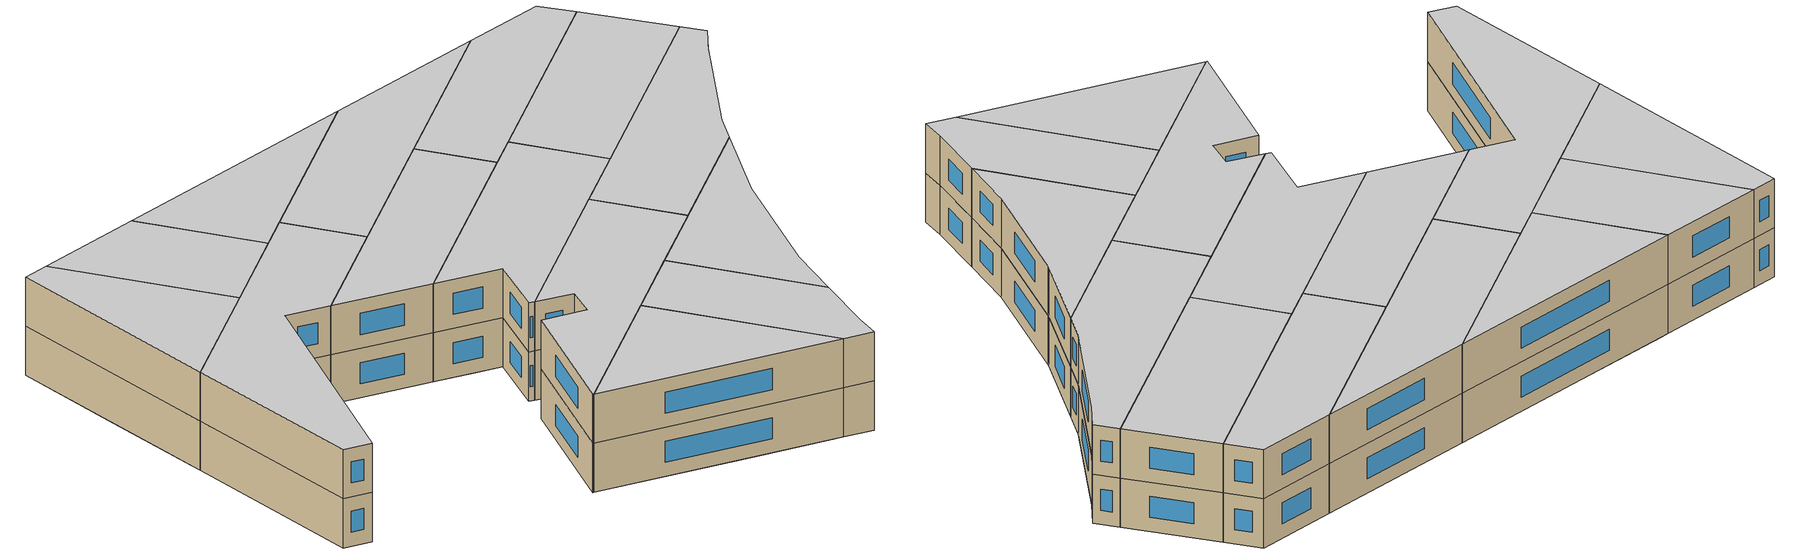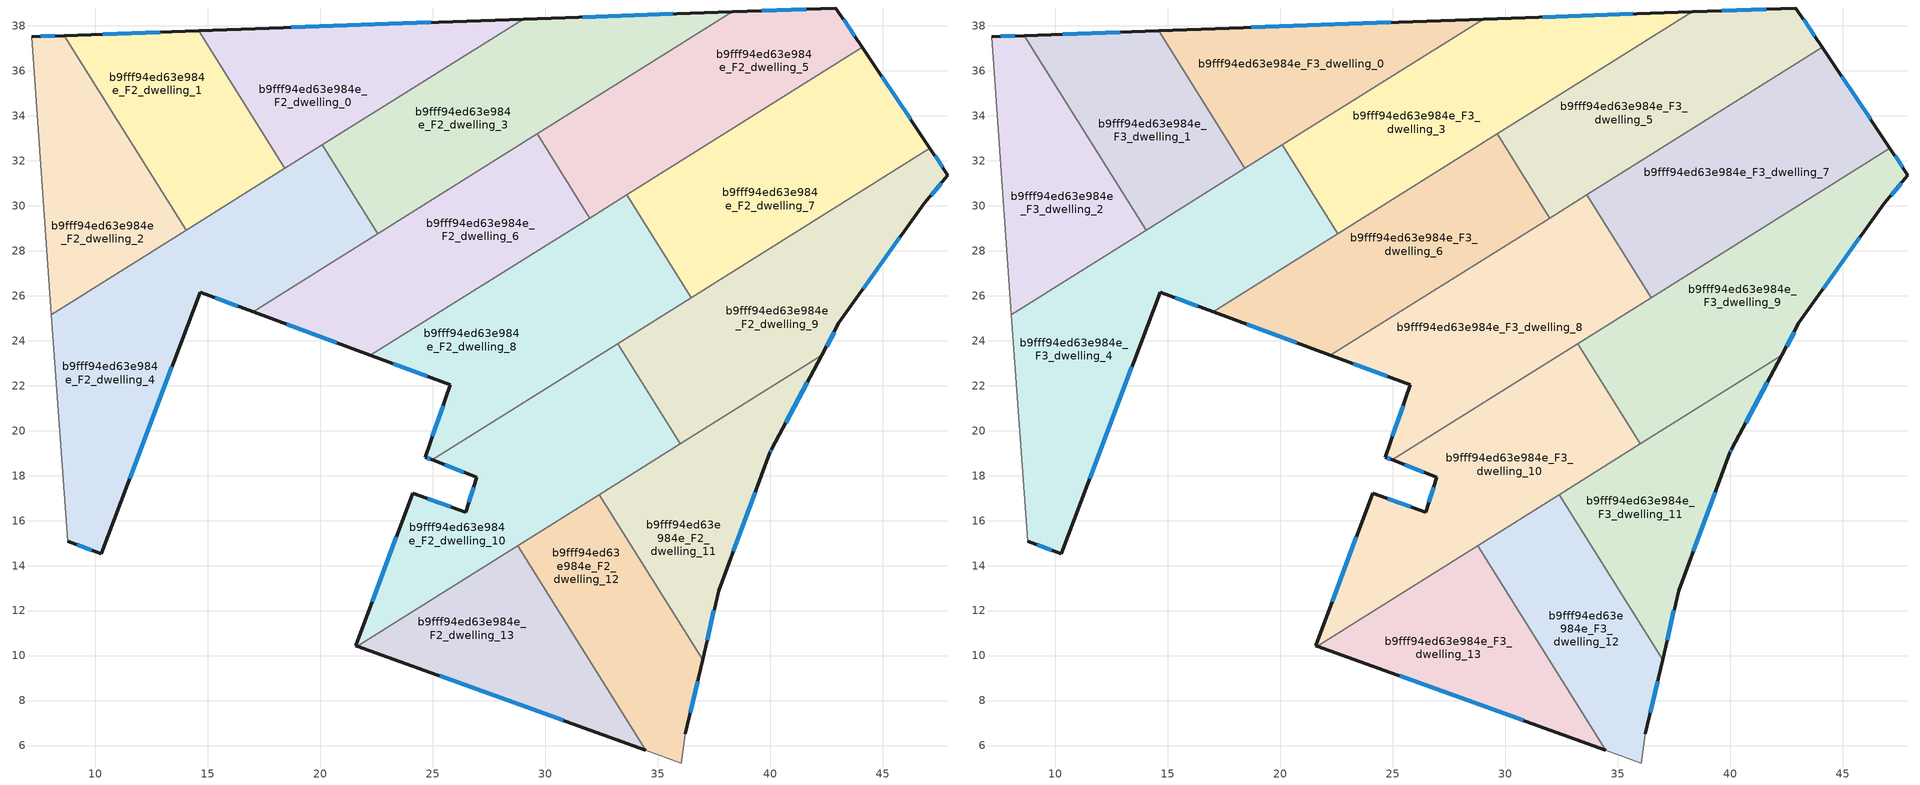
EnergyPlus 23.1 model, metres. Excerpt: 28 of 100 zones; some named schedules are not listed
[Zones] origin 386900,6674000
b9fff94ed63e984e_F2_dwelling_0
 floor to b9fff94ed63e984e_F1_dwelling_3 (EU_floor_Construction): 23.83,38.11 23.93,35.11 18.43,31.66 15.06,37.04 15.03,37.8 z6
 floor to b9fff94ed63e984e_F1_dwelling_0 (EU_floor_Construction): 15.03,37.8 15.06,37.04 14.6,37.78 z6
 floor to b9fff94ed63e984e_F1_dwelling_5 (EU_floor_Construction): 28.59,38.28 28.59,38.03 23.93,35.11 23.83,38.11 z6
 floor adiabatic (EU_floor_Construction): 29.03,38.3 28.59,38.03 28.59,38.28 z6
 wall outside (EU_wall_Construction): 29.03,38.3 14.6,37.78 z6:9
 wall to b9fff94ed63e984e_F2_dwelling_1 (EU_wall_Construction): 14.6,37.78 18.43,31.66 z6:9
 wall to b9fff94ed63e984e_F2_dwelling_3 (EU_wall_Construction): 20.1,32.7 29.03,38.3 z6:9
 wall to b9fff94ed63e984e_F2_dwelling_4 (EU_wall_Construction): 18.43,31.66 20.1,32.7 z6:9
 window (EU_Window_Construction): 24.9,38.15 18.72,37.93 z6.86:8.14
b9fff94ed63e984e_F2_dwelling_1
 floor to b9fff94ed63e984e_F1_dwelling_0 (EU_floor_Construction): 14.6,37.78 15.06,37.04 15.24,32 12.18,31.89 8.62,37.57 z6
 floor to b9fff94ed63e984e_F1_dwelling_1 (EU_floor_Construction): 15.24,32 15.32,29.72 14.04,28.91 12.18,31.89 z6
 floor to b9fff94ed63e984e_F1_dwelling_4 (EU_floor_Construction): 17.37,31 15.32,29.72 15.28,30.92 z6
 floor to b9fff94ed63e984e_F1_dwelling_3 (EU_floor_Construction): 15.06,37.04 18.43,31.66 17.37,31 15.28,30.92 z6
 wall outside (EU_wall_Construction): 14.6,37.78 8.62,37.57 z6:9
 wall to b9fff94ed63e984e_F2_dwelling_2 (EU_wall_Construction): 8.62,37.57 14.04,28.91 z6:9
 wall to b9fff94ed63e984e_F2_dwelling_4 (EU_wall_Construction): 14.04,28.91 18.43,31.66 z6:9
 window (EU_Window_Construction): 12.89,37.72 10.33,37.63 z6.86:8.14
b9fff94ed63e984e_F2_dwelling_10
 floor to b9fff94ed63e984e_F1_dwelling_7 (EU_floor_Construction): 29.28,18.72 29.41,15.28 21.65,10.42 21.58,10.45 24.11,17.23 26.47,16.38 27.18,18.65 z6
 floor to b9fff94ed63e984e_F1_dwelling_9 (EU_floor_Construction): 33.43,22.62 33.59,17.9 29.41,15.28 29.19,21.35 31.1,22.54 z6
 floor to b9fff94ed63e984e_F1_dwelling_6 (EU_floor_Construction): 29.19,21.35 29.28,18.72 27.18,18.65 26.95,17.92 24.97,18.71 z6
 floor to b9fff94ed63e984e_F1_dwelling_8 (EU_floor_Construction): 33.23,23.87 33.39,23.61 33.43,22.62 31.1,22.54 z6
 floor to b9fff94ed63e984e_F1_dwelling_11 (EU_floor_Construction): 33.63,23.23 36.02,19.42 33.59,17.9 33.4,23.23 z6
 floor to b9fff94ed63e984e_F1_dwelling_10 (EU_floor_Construction): 33.39,23.61 33.63,23.23 33.4,23.23 z6
 wall outside (EU_wall_Construction): 24.97,18.71 26.95,17.92 26.47,16.38 24.11,17.23 21.58,10.45 21.65,10.42 z6:9
 wall to b9fff94ed63e984e_F2_dwelling_9 (EU_wall_Construction): 36.02,19.42 33.23,23.87 z6:9
 wall to b9fff94ed63e984e_F2_dwelling_8 (EU_wall_Construction): 33.23,23.87 24.97,18.71 z6:9
 wall to b9fff94ed63e984e_F2_dwelling_13 (EU_wall_Construction): 21.65,10.42 28.78,14.89 z6:9
 wall to b9fff94ed63e984e_F2_dwelling_12 (EU_wall_Construction): 28.78,14.89 32.4,17.15 z6:9
 wall to b9fff94ed63e984e_F2_dwelling_11 (EU_wall_Construction): 32.4,17.15 36.02,19.42 z6:9
 window (EU_Window_Construction): 25.8,16.62 24.78,16.98 / 26.82,17.48 26.61,16.82 / 25.54,18.48 26.39,18.15 / 23.38,15.29 22.3,12.38 z6.86:8.14
b9fff94ed63e984e_F2_dwelling_11
 floor to b9fff94ed63e984e_F1_dwelling_11 (EU_floor_Construction): 37.95,20.63 38.18,14.16 37.71,12.89 37,9.81 33.69,15.08 33.59,17.9 z6
 floor to b9fff94ed63e984e_F1_dwelling_14 (EU_floor_Construction): 42.29,23.35 40.06,19.16 39.99,19.02 38.18,14.16 37.95,20.63 z6
 floor to b9fff94ed63e984e_F1_dwelling_9 (EU_floor_Construction): 33.59,17.9 33.69,15.08 32.4,17.15 z6
 wall outside (EU_wall_Construction): 37,9.81 37.71,12.89 39.99,19.02 40.06,19.16 42.29,23.35 z6:9
 wall to b9fff94ed63e984e_F2_dwelling_12 (EU_wall_Construction): 32.4,17.15 37,9.81 z6:9
 wall to b9fff94ed63e984e_F2_dwelling_9 (EU_wall_Construction): 42.29,23.35 36.02,19.42 z6:9
 window (EU_Window_Construction): 40.7,20.36 41.66,22.15 / 40.01,19.06 40.04,19.12 / 38.36,14.64 39.34,17.27 / 37.2,10.69 37.5,12.01 z6.86:8.14
b9fff94ed63e984e_F2_dwelling_12
 floor to b9fff94ed63e984e_F1_dwelling_9 (EU_floor_Construction): 32.4,17.15 33.7,15.08 34,6.54 29.46,13.8 29.41,15.28 z6
 floor to b9fff94ed63e984e_F1_dwelling_11 (EU_floor_Construction): 33.7,15.08 37,9.81 36.24,6.52 36.04,5.22 34.47,5.79 34,6.54 z6
 floor to b9fff94ed63e984e_F1_dwelling_7 (EU_floor_Construction): 29.41,15.28 29.46,13.8 28.78,14.89 z6
 wall outside (EU_wall_Construction): 36.24,6.52 37,9.81 z6:9
 wall to b9fff94ed63e984e_F2_dwelling_13 (EU_wall_Construction): 28.78,14.89 34.47,5.79 z6:9
 wall adiabatic (EU_wall_Construction): 34.47,5.79 36.04,5.22 36.24,6.52 z6:9
 window (EU_Window_Construction): 36.45,7.46 36.78,8.87 z6.86:8.14
b9fff94ed63e984e_F2_dwelling_13
 floor to b9fff94ed63e984e_F1_dwelling_7 (EU_floor_Construction): 28.78,14.89 29.46,13.8 29.68,7.52 21.65,10.42 z6
 floor to b9fff94ed63e984e_F1_dwelling_9 (EU_floor_Construction): 29.46,13.8 34,6.54 34.02,5.95 29.68,7.52 z6
 floor to b9fff94ed63e984e_F1_dwelling_11 (EU_floor_Construction): 34,6.54 34.47,5.79 34.02,5.95 z6
 wall outside (EU_wall_Construction): 21.65,10.42 34.47,5.79 z6:9
 window (EU_Window_Construction): 25.31,9.1 30.81,7.11 z6.86:8.14
b9fff94ed63e984e_F2_dwelling_2
 floor to b9fff94ed63e984e_F1_dwelling_1 (EU_floor_Construction): 12.18,31.89 14.04,28.91 9.06,25.8 8,25.76 7.58,31.72 z6
 floor to b9fff94ed63e984e_F1_dwelling_0 (EU_floor_Construction): 8.62,37.57 12.18,31.89 7.58,31.72 7.16,37.51 z6
 floor to b9fff94ed63e984e_F1_dwelling_2 (EU_floor_Construction): 9.06,25.8 8.05,25.16 8,25.76 z6
 wall outside (EU_wall_Construction): 8.62,37.57 7.16,37.51 z6:9
 wall adiabatic (EU_wall_Construction): 7.16,37.51 8.05,25.16 z6:9
 wall to b9fff94ed63e984e_F2_dwelling_4 (EU_wall_Construction): 8.05,25.16 14.04,28.91 z6:9
 window (EU_Window_Construction): 8.2,37.55 7.58,37.53 z6.86:8.14
b9fff94ed63e984e_F2_dwelling_3
 floor to b9fff94ed63e984e_F1_dwelling_5 (EU_floor_Construction): 28.59,38.03 28.79,32.66 24.12,29.74 23.93,35.11 z6
 floor to b9fff94ed63e984e_F1_dwelling_3 (EU_floor_Construction): 23.93,35.11 24.07,31.24 21.08,31.13 20.1,32.7 z6
 floor to b9fff94ed63e984e_F1_dwelling_8 (EU_floor_Construction): 32.86,38.43 32.97,35.28 28.79,32.66 28.59,38.03 29.03,38.3 z6
 floor to b9fff94ed63e984e_F1_dwelling_4 (EU_floor_Construction): 24.07,31.24 24.12,29.74 22.56,28.77 21.08,31.13 z6
 floor to b9fff94ed63e984e_F1_dwelling_10 (EU_floor_Construction): 37.31,38.59 37.33,38.01 32.97,35.28 32.86,38.43 z6
 floor to b9fff94ed63e984e_F1_dwelling_12 (EU_floor_Construction): 38.32,38.63 37.33,38.01 37.31,38.59 z6
 wall outside (EU_wall_Construction): 38.32,38.63 29.03,38.3 z6:9
 wall to b9fff94ed63e984e_F2_dwelling_4 (EU_wall_Construction): 20.09,32.71 22.56,28.76 z6:9
 wall to b9fff94ed63e984e_F2_dwelling_5 (EU_wall_Construction): 29.64,33.2 38.32,38.63 z6:9
 wall to b9fff94ed63e984e_F2_dwelling_6 (EU_wall_Construction): 22.56,28.76 29.64,33.2 z6:9
 window (EU_Window_Construction): 35.66,38.53 31.68,38.39 z6.86:8.14
b9fff94ed63e984e_F2_dwelling_4
 floor to b9fff94ed63e984e_F1_dwelling_2 (EU_floor_Construction): 14.6,26 10.27,14.53 8.77,15.08 8.05,25.16 9.06,25.8 z6
 floor to b9fff94ed63e984e_F1_dwelling_4 (EU_floor_Construction): 21.08,31.13 22.56,28.77 17.01,25.29 15.46,25.87 15.32,29.72 17.37,31 z6
 floor to b9fff94ed63e984e_F1_dwelling_1 (EU_floor_Construction): 15.32,29.72 15.46,26.03 15.46,25.87 15.07,26.01 14.66,26.16 14.6,26 9.06,25.8 z6
 floor to b9fff94ed63e984e_F1_dwelling_3 (EU_floor_Construction): 20.1,32.7 21.08,31.13 17.37,31 z6
 wall outside (EU_wall_Construction): 8.77,15.08 10.27,14.53 14.66,26.16 17.01,25.29 z6:9
 wall adiabatic (EU_wall_Construction): 8.05,25.16 8.77,15.08 z6:9
 wall to b9fff94ed63e984e_F2_dwelling_6 (EU_wall_Construction): 17.01,25.29 22.56,28.76 z6:9
 window (EU_Window_Construction): 15.33,25.91 16.34,25.54 / 11.52,17.86 13.41,22.84 / 9.2,14.92 9.84,14.69 z6.86:8.14
b9fff94ed63e984e_F2_dwelling_5
 floor to b9fff94ed63e984e_F1_dwelling_10 (EU_floor_Construction): 37.33,38.01 37.51,32.91 33.16,30.19 32.97,35.28 z6
 floor to b9fff94ed63e984e_F1_dwelling_12 (EU_floor_Construction): 42.93,38.79 44.1,37.04 37.51,32.91 37.33,38.01 38.32,38.63 z6
 floor adiabatic (EU_floor_Construction): 32.97,35.28 33.16,30.19 31.98,29.46 29.64,33.2 z6
 wall outside (EU_wall_Construction): 44.1,37.04 42.93,38.79 38.32,38.63 z6:9
 wall to b9fff94ed63e984e_F2_dwelling_6 (EU_wall_Construction): 29.64,33.2 31.98,29.46 z6:9
 wall to b9fff94ed63e984e_F2_dwelling_7 (EU_wall_Construction): 33.63,30.49 44.1,37.04 z6:9
 wall to b9fff94ed63e984e_F2_dwelling_8 (EU_wall_Construction): 31.98,29.46 33.63,30.49 z6:9
 window (EU_Window_Construction): 41.61,38.75 39.64,38.68 / 43.77,37.54 43.27,38.29 z6.86:8.14
b9fff94ed63e984e_F2_dwelling_6
 floor to b9fff94ed63e984e_F1_dwelling_4 (EU_floor_Construction): 24.12,29.74 24.31,24.65 22.23,23.35 17.01,25.29 z6
 floor adiabatic (EU_floor_Construction): 29.64,33.2 31.98,29.46 24.31,24.65 24.12,29.74 z6
 wall outside (EU_wall_Construction): 17.01,25.29 22.23,23.35 z6:9
 wall to b9fff94ed63e984e_F2_dwelling_8 (EU_wall_Construction): 22.23,23.35 31.98,29.46 z6:9
 window (EU_Window_Construction): 18.5,24.74 20.74,23.9 z6.86:8.14
b9fff94ed63e984e_F2_dwelling_7
 floor to b9fff94ed63e984e_F1_dwelling_12 (EU_floor_Construction): 44.1,37.04 46.87,32.91 37.52,32.57 37.51,32.91 z6
 floor to b9fff94ed63e984e_F1_dwelling_13 (EU_floor_Construction): 46.87,32.91 47.1,32.56 39.41,27.75 37.7,27.68 37.52,32.57 z6
 floor to b9fff94ed63e984e_F1_dwelling_14 (EU_floor_Construction): 39.41,27.75 37.73,26.69 37.7,27.68 z6
 floor to b9fff94ed63e984e_F1_dwelling_10 (EU_floor_Construction): 37.51,32.91 37.73,26.69 36.49,25.92 33.63,30.49 z6
 wall outside (EU_wall_Construction): 47.1,32.56 44.1,37.04 z6:9
 wall to b9fff94ed63e984e_F2_dwelling_8 (EU_wall_Construction): 33.63,30.49 36.49,25.92 z6:9
 wall to b9fff94ed63e984e_F2_dwelling_9 (EU_wall_Construction): 36.49,25.92 47.1,32.56 z6:9
 window (EU_Window_Construction): 46.25,33.84 44.96,35.76 z6.86:8.14
b9fff94ed63e984e_F2_dwelling_8
 floor to b9fff94ed63e984e_F1_dwelling_6 (EU_floor_Construction): 28.97,27.57 29.19,21.35 24.97,18.71 24.67,18.82 25.77,22.03 24.38,22.55 24.31,24.65 z6
 floor to b9fff94ed63e984e_F1_dwelling_8 (EU_floor_Construction): 33.16,30.19 33.38,23.97 31.1,22.54 29.15,22.47 28.97,27.57 z6
 floor to b9fff94ed63e984e_F1_dwelling_4 (EU_floor_Construction): 24.31,24.65 24.38,22.55 22.23,23.35 z6
 floor to b9fff94ed63e984e_F1_dwelling_10 (EU_floor_Construction): 33.63,30.49 36.49,25.92 33.38,23.97 33.16,30.19 z6
 floor to b9fff94ed63e984e_F1_dwelling_9 (EU_floor_Construction): 31.1,22.54 29.19,21.35 29.15,22.47 z6
 wall outside (EU_wall_Construction): 22.23,23.35 25.77,22.03 24.67,18.82 24.97,18.71 z6:9
 wall to b9fff94ed63e984e_F2_dwelling_9 (EU_wall_Construction): 33.23,23.87 36.49,25.92 z6:9
 window (EU_Window_Construction): 24.76,18.79 24.89,18.74 / 25.46,21.12 24.99,19.74 / 23.24,22.97 24.76,22.41 z6.86:8.14
b9fff94ed63e984e_F2_dwelling_9
 floor to b9fff94ed63e984e_F1_dwelling_13 (EU_floor_Construction): 47.1,32.56 47.91,31.36 46.86,30.12 45.32,27.96 39.41,27.75 z6
 floor to b9fff94ed63e984e_F1_dwelling_14 (EU_floor_Construction): 45.32,27.96 43.06,24.79 42.29,23.35 37.95,20.63 37.73,26.69 39.41,27.75 z6
 floor to b9fff94ed63e984e_F1_dwelling_11 (EU_floor_Construction): 37.85,23.38 37.95,20.63 36.02,19.42 33.63,23.23 z6
 floor to b9fff94ed63e984e_F1_dwelling_10 (EU_floor_Construction): 37.73,26.69 37.85,23.38 33.63,23.23 33.39,23.61 33.38,23.97 z6
 floor to b9fff94ed63e984e_F1_dwelling_8 (EU_floor_Construction): 33.38,23.97 33.39,23.61 33.23,23.87 z6
 wall outside (EU_wall_Construction): 42.29,23.35 43.06,24.79 46.86,30.12 47.91,31.36 47.1,32.56 z6:9
 window (EU_Window_Construction): 47.68,31.7 47.33,32.22 / 47.16,30.47 47.61,31 / 44.15,26.31 45.78,28.59 / 42.51,23.76 42.84,24.38 z6.86:8.14
b9fff94ed63e984e_F3_dwelling_0
 floor to b9fff94ed63e984e_F2_dwelling_0 (EU_floor_Construction): 29.03,38.3 18.43,31.66 14.6,37.78 z9
 wall outside (EU_wall_Construction): 29.03,38.3 14.6,37.78 z9:12
 wall to b9fff94ed63e984e_F3_dwelling_1 (EU_wall_Construction): 14.6,37.78 18.43,31.66 z9:12
 wall to b9fff94ed63e984e_F3_dwelling_3 (EU_wall_Construction): 20.1,32.7 29.03,38.3 z9:12
 wall to b9fff94ed63e984e_F3_dwelling_4 (EU_wall_Construction): 18.43,31.66 20.1,32.7 z9:12
 window (EU_Window_Construction): 24.9,38.15 18.72,37.93 z9.86:11.14
 ceiling to b9fff94ed63e984e_F4_dwelling_0 (EU_floor_Construction): 29.03,38.3 14.6,37.78 18.43,31.66 z12
b9fff94ed63e984e_F3_dwelling_1
 floor to b9fff94ed63e984e_F2_dwelling_1 (EU_floor_Construction): 14.6,37.78 18.43,31.66 14.04,28.91 8.62,37.57 z9
 wall outside (EU_wall_Construction): 14.6,37.78 8.62,37.57 z9:12
 wall to b9fff94ed63e984e_F3_dwelling_2 (EU_wall_Construction): 8.62,37.57 14.04,28.91 z9:12
 wall to b9fff94ed63e984e_F3_dwelling_4 (EU_wall_Construction): 14.04,28.91 18.43,31.66 z9:12
 window (EU_Window_Construction): 12.89,37.72 10.33,37.63 z9.86:11.14
 ceiling to b9fff94ed63e984e_F4_dwelling_1 (EU_floor_Construction): 18.43,31.66 14.6,37.78 8.62,37.57 14.04,28.91 z12
b9fff94ed63e984e_F3_dwelling_10
 floor to b9fff94ed63e984e_F2_dwelling_10 (EU_floor_Construction): 33.23,23.87 36.02,19.42 21.65,10.42 21.58,10.45 24.11,17.23 26.47,16.38 26.95,17.92 24.97,18.71 z9
 wall outside (EU_wall_Construction): 24.97,18.71 26.95,17.92 26.47,16.38 24.11,17.23 21.58,10.45 21.65,10.42 z9:12
 wall to b9fff94ed63e984e_F3_dwelling_9 (EU_wall_Construction): 36.02,19.42 33.23,23.87 z9:12
 wall to b9fff94ed63e984e_F3_dwelling_8 (EU_wall_Construction): 33.23,23.87 24.97,18.71 z9:12
 wall to b9fff94ed63e984e_F3_dwelling_13 (EU_wall_Construction): 21.65,10.42 28.78,14.89 z9:12
 wall to b9fff94ed63e984e_F3_dwelling_12 (EU_wall_Construction): 28.78,14.89 32.4,17.15 z9:12
 wall to b9fff94ed63e984e_F3_dwelling_11 (EU_wall_Construction): 32.4,17.15 36.02,19.42 z9:12
 window (EU_Window_Construction): 25.8,16.62 24.78,16.98 / 26.82,17.48 26.61,16.82 / 25.54,18.48 26.39,18.15 / 23.38,15.29 22.3,12.38 z9.86:11.14
 ceiling to b9fff94ed63e984e_F4_dwelling_10 (EU_floor_Construction): 36.02,19.42 33.23,23.87 24.97,18.71 26.95,17.92 26.47,16.38 24.11,17.23 21.58,10.45 21.65,10.42 z12
b9fff94ed63e984e_F3_dwelling_11
 floor to b9fff94ed63e984e_F2_dwelling_11 (EU_floor_Construction): 42.29,23.35 40.06,19.16 39.99,19.02 37.71,12.89 37,9.81 32.4,17.15 z9
 wall outside (EU_wall_Construction): 37,9.81 37.71,12.89 39.99,19.02 40.06,19.16 42.29,23.35 z9:12
 wall to b9fff94ed63e984e_F3_dwelling_12 (EU_wall_Construction): 32.4,17.15 37,9.81 z9:12
 wall to b9fff94ed63e984e_F3_dwelling_9 (EU_wall_Construction): 42.29,23.35 36.02,19.42 z9:12
 window (EU_Window_Construction): 40.7,20.36 41.66,22.15 / 40.01,19.06 40.04,19.12 / 38.36,14.64 39.34,17.27 / 37.2,10.69 37.5,12.01 z9.86:11.14
 ceiling to b9fff94ed63e984e_F4_dwelling_11 (EU_floor_Construction): 37,9.81 37.71,12.89 39.99,19.02 40.06,19.16 42.29,23.35 32.4,17.15 z12
b9fff94ed63e984e_F3_dwelling_12
 floor to b9fff94ed63e984e_F2_dwelling_12 (EU_floor_Construction): 32.4,17.15 37,9.81 36.24,6.52 36.04,5.22 34.47,5.79 28.78,14.89 z9
 wall outside (EU_wall_Construction): 36.24,6.52 37,9.81 z9:12
 wall to b9fff94ed63e984e_F3_dwelling_13 (EU_wall_Construction): 28.78,14.89 34.47,5.79 z9:12
 wall adiabatic (EU_wall_Construction): 34.47,5.79 36.04,5.22 36.24,6.52 z9:12
 window (EU_Window_Construction): 36.45,7.46 36.78,8.87 z9.86:11.14
 ceiling to b9fff94ed63e984e_F4_dwelling_12 (EU_floor_Construction): 36.04,5.22 36.24,6.52 37,9.81 32.4,17.15 28.78,14.89 34.47,5.79 z12
b9fff94ed63e984e_F3_dwelling_13
 floor to b9fff94ed63e984e_F2_dwelling_13 (EU_floor_Construction): 28.78,14.89 34.47,5.79 21.65,10.42 z9
 wall outside (EU_wall_Construction): 21.65,10.42 34.47,5.79 z9:12
 window (EU_Window_Construction): 25.31,9.1 30.81,7.11 z9.86:11.14
 ceiling to b9fff94ed63e984e_F4_dwelling_13 (EU_floor_Construction): 34.47,5.79 28.78,14.89 21.65,10.42 z12
b9fff94ed63e984e_F3_dwelling_2
 floor to b9fff94ed63e984e_F2_dwelling_2 (EU_floor_Construction): 8.62,37.57 14.04,28.91 8.05,25.16 7.16,37.51 z9
 wall outside (EU_wall_Construction): 8.62,37.57 7.16,37.51 z9:12
 wall adiabatic (EU_wall_Construction): 7.16,37.51 8.05,25.16 z9:12
 wall to b9fff94ed63e984e_F3_dwelling_4 (EU_wall_Construction): 8.05,25.16 14.04,28.91 z9:12
 window (EU_Window_Construction): 8.2,37.55 7.58,37.53 z9.86:11.14
 ceiling to b9fff94ed63e984e_F4_dwelling_2 (EU_floor_Construction): 14.04,28.91 8.62,37.57 7.16,37.51 8.05,25.16 z12
b9fff94ed63e984e_F3_dwelling_3
 floor to b9fff94ed63e984e_F2_dwelling_3 (EU_floor_Construction): 38.32,38.63 22.56,28.76 20.09,32.71 29.03,38.3 z9
 wall outside (EU_wall_Construction): 38.32,38.63 29.03,38.3 z9:12
 wall to b9fff94ed63e984e_F3_dwelling_4 (EU_wall_Construction): 20.09,32.71 22.56,28.76 z9:12
 wall to b9fff94ed63e984e_F3_dwelling_5 (EU_wall_Construction): 29.64,33.2 38.32,38.63 z9:12
 wall to b9fff94ed63e984e_F3_dwelling_6 (EU_wall_Construction): 22.56,28.76 29.64,33.2 z9:12
 window (EU_Window_Construction): 35.66,38.53 31.68,38.39 z9.86:11.14
 ceiling to b9fff94ed63e984e_F4_dwelling_3 (EU_floor_Construction): 38.32,38.63 29.03,38.3 20.09,32.71 22.56,28.76 z12
b9fff94ed63e984e_F3_dwelling_4
 floor to b9fff94ed63e984e_F2_dwelling_4 (EU_floor_Construction): 20.09,32.71 22.56,28.76 17.01,25.29 14.66,26.16 10.27,14.53 8.77,15.08 8.05,25.16 z9
 wall outside (EU_wall_Construction): 8.77,15.08 10.27,14.53 14.66,26.16 17.01,25.29 z9:12
 wall adiabatic (EU_wall_Construction): 8.05,25.16 8.77,15.08 z9:12
 wall to b9fff94ed63e984e_F3_dwelling_6 (EU_wall_Construction): 17.01,25.29 22.56,28.76 z9:12
 window (EU_Window_Construction): 15.33,25.91 16.34,25.54 / 11.52,17.86 13.41,22.84 / 9.2,14.92 9.84,14.69 z9.86:11.14
 ceiling to b9fff94ed63e984e_F4_dwelling_4 (EU_floor_Construction): 17.01,25.29 22.56,28.76 20.09,32.71 8.05,25.16 8.77,15.08 10.27,14.53 14.66,26.16 z12
b9fff94ed63e984e_F3_dwelling_5
 floor to b9fff94ed63e984e_F2_dwelling_5 (EU_floor_Construction): 42.93,38.79 44.1,37.04 31.98,29.46 29.64,33.2 38.32,38.63 z9
 wall outside (EU_wall_Construction): 44.1,37.04 42.93,38.79 38.32,38.63 z9:12
 wall to b9fff94ed63e984e_F3_dwelling_6 (EU_wall_Construction): 29.64,33.2 31.98,29.46 z9:12
 wall to b9fff94ed63e984e_F3_dwelling_7 (EU_wall_Construction): 33.63,30.49 44.1,37.04 z9:12
 wall to b9fff94ed63e984e_F3_dwelling_8 (EU_wall_Construction): 31.98,29.46 33.63,30.49 z9:12
 window (EU_Window_Construction): 41.61,38.75 39.64,38.68 / 43.77,37.54 43.27,38.29 z9.86:11.14
 ceiling to b9fff94ed63e984e_F4_dwelling_5 (EU_floor_Construction): 44.1,37.04 42.93,38.79 38.32,38.63 29.64,33.2 31.98,29.46 z12
b9fff94ed63e984e_F3_dwelling_6
 floor to b9fff94ed63e984e_F2_dwelling_6 (EU_floor_Construction): 29.64,33.2 31.98,29.46 22.23,23.35 17.01,25.29 z9
 wall outside (EU_wall_Construction): 17.01,25.29 22.23,23.35 z9:12
 wall to b9fff94ed63e984e_F3_dwelling_8 (EU_wall_Construction): 22.23,23.35 31.98,29.46 z9:12
 window (EU_Window_Construction): 18.5,24.74 20.74,23.9 z9.86:11.14
 ceiling to b9fff94ed63e984e_F4_dwelling_6 (EU_floor_Construction): 31.98,29.46 29.64,33.2 17.01,25.29 22.23,23.35 z12
b9fff94ed63e984e_F3_dwelling_7
 floor to b9fff94ed63e984e_F2_dwelling_7 (EU_floor_Construction): 44.1,37.04 47.1,32.56 36.49,25.92 33.63,30.49 z9
 wall outside (EU_wall_Construction): 47.1,32.56 44.1,37.04 z9:12
 wall to b9fff94ed63e984e_F3_dwelling_8 (EU_wall_Construction): 33.63,30.49 36.49,25.92 z9:12
 wall to b9fff94ed63e984e_F3_dwelling_9 (EU_wall_Construction): 36.49,25.92 47.1,32.56 z9:12
 window (EU_Window_Construction): 46.25,33.84 44.96,35.76 z9.86:11.14
 ceiling to b9fff94ed63e984e_F4_dwelling_7 (EU_floor_Construction): 47.1,32.56 44.1,37.04 33.63,30.49 36.49,25.92 z12
b9fff94ed63e984e_F3_dwelling_8
 floor to b9fff94ed63e984e_F2_dwelling_8 (EU_floor_Construction): 33.63,30.49 36.49,25.92 24.97,18.71 24.67,18.82 25.77,22.03 22.23,23.35 z9
 wall outside (EU_wall_Construction): 22.23,23.35 25.77,22.03 24.67,18.82 24.97,18.71 z9:12
 wall to b9fff94ed63e984e_F3_dwelling_9 (EU_wall_Construction): 33.23,23.87 36.49,25.92 z9:12
 window (EU_Window_Construction): 24.76,18.79 24.89,18.74 / 25.46,21.12 24.99,19.74 / 23.24,22.97 24.76,22.41 z9.86:11.14
 ceiling to b9fff94ed63e984e_F4_dwelling_8 (EU_floor_Construction): 36.49,25.92 33.63,30.49 22.23,23.35 25.77,22.03 24.67,18.82 24.97,18.71 z12
b9fff94ed63e984e_F3_dwelling_9
 floor to b9fff94ed63e984e_F2_dwelling_9 (EU_floor_Construction): 47.1,32.56 47.91,31.36 46.86,30.12 43.06,24.79 42.29,23.35 36.02,19.42 33.23,23.87 z9
 wall outside (EU_wall_Construction): 42.29,23.35 43.06,24.79 46.86,30.12 47.91,31.36 47.1,32.56 z9:12
 window (EU_Window_Construction): 47.68,31.7 47.33,32.22 / 47.16,30.47 47.61,31 / 44.15,26.31 45.78,28.59 / 42.51,23.76 42.84,24.38 z9.86:11.14
 ceiling to b9fff94ed63e984e_F4_dwelling_9 (EU_floor_Construction): 42.29,23.35 43.06,24.79 46.86,30.12 47.91,31.36 47.1,32.56 33.23,23.87 36.02,19.42 z12
[Building]
EU S2 Campaign: North Axis=0; Terrain=City; Solar Distribution=FullExterior
[Site:Location]
Helsinki-Vantaa.AP: Latitude=60.317; Longitude=24.963; Time Zone=2; Elevation=54.6
[SizingPeriod:WeatherFileDays]
AnnualSizingPeriod: Begin Month=1; Begin Day of Month=1; End Month=12; End Day of Month=31; Day of Week for Start Day=Monday; Use Weather File Daylight Saving Period=No; Use Weather File Rain and Snow Indicators=No
[MATERIAL]
EU_InternalMass_Material: Roughness=MediumRough; Thickness=0.1; Conductivity=1; Density=1800; Specific Heat=900; Thermal Absorptance=0.9; Solar Absorptance=0.7; Visible Absorptance=0.7
[MATERIAL:NOMASS] Roughness=MediumRough; Thermal Absorptance=0.9; Solar Absorptance=0.7; Visible Absorptance=0.7
Name | Thermal Resistance
EU_wall_NoMass | 1.10183
EU_floor_NoMass | 1.70606
[WINDOWMATERIAL:SIMPLEGLAZINGSYSTEM]
EU_Window_SimpleGlazing: UFactor=3.11035; Solar Heat Gain Coefficient=0.8; Visible Transmittance=0.8
[CONSTRUCTION]
EU_wall_Construction: EU_wall_NoMass
EU_floor_Construction: EU_floor_NoMass
EU_Window_Construction: EU_Window_SimpleGlazing
EU_InternalMass_Construction: EU_InternalMass_Material
[ZONE] Type=1; Multiplier=1; Ceiling Height=autocalculate; Floor Area=autocalculate; Part of Total Floor Area=Yes
Name | Volume
b9fff94ed63e984e_F2_dwelling_0; b9fff94ed63e984e_F3_dwelling_0 | 135.397
b9fff94ed63e984e_F2_dwelling_1; b9fff94ed63e984e_F3_dwelling_1 | 135.39
b9fff94ed63e984e_F2_dwelling_10; b9fff94ed63e984e_F3_dwelling_10 | 203.097
b9fff94ed63e984e_F2_dwelling_11; b9fff94ed63e984e_F3_dwelling_11 | 135.374
b9fff94ed63e984e_F2_dwelling_12; b9fff94ed63e984e_F3_dwelling_12 | 135.396
b9fff94ed63e984e_F2_dwelling_13; b9fff94ed63e984e_F3_dwelling_13 | 135.408
b9fff94ed63e984e_F2_dwelling_2; b9fff94ed63e984e_F3_dwelling_2 | 135.395
b9fff94ed63e984e_F2_dwelling_3; b9fff94ed63e984e_F3_dwelling_3 | 203.087
b9fff94ed63e984e_F2_dwelling_4; b9fff94ed63e984e_F3_dwelling_4 | 263.525
b9fff94ed63e984e_F2_dwelling_5; b9fff94ed63e984e_F3_dwelling_5 | 174.879
b9fff94ed63e984e_F2_dwelling_6; b9fff94ed63e984e_F3_dwelling_6 | 174.865
b9fff94ed63e984e_F2_dwelling_7; b9fff94ed63e984e_F3_dwelling_7 | 201.063
b9fff94ed63e984e_F2_dwelling_8; b9fff94ed63e984e_F3_dwelling_8 | 201.07
b9fff94ed63e984e_F2_dwelling_9; b9fff94ed63e984e_F3_dwelling_9 | 203.1
[INTERNALMASS] Construction=EU_InternalMass_Construction
Name | Zone or ZoneList | Surface Area
b9fff94ed63e984e_F2_dwelling_0_EU_InternalMass | b9fff94ed63e984e_F2_dwelling_0 | 45.132
b9fff94ed63e984e_F2_dwelling_1_EU_InternalMass | b9fff94ed63e984e_F2_dwelling_1 | 45.1298
b9fff94ed63e984e_F2_dwelling_2_EU_InternalMass | b9fff94ed63e984e_F2_dwelling_2 | 45.1317
b9fff94ed63e984e_F2_dwelling_3_EU_InternalMass | b9fff94ed63e984e_F2_dwelling_3 | 67.6956
b9fff94ed63e984e_F2_dwelling_4_EU_InternalMass | b9fff94ed63e984e_F2_dwelling_4 | 87.8389
b9fff94ed63e984e_F2_dwelling_5_EU_InternalMass | b9fff94ed63e984e_F2_dwelling_5 | 58.2929
b9fff94ed63e984e_F2_dwelling_6_EU_InternalMass | b9fff94ed63e984e_F2_dwelling_6 | 58.2882
b9fff94ed63e984e_F2_dwelling_7_EU_InternalMass | b9fff94ed63e984e_F2_dwelling_7 | 67.021
b9fff94ed63e984e_F2_dwelling_8_EU_InternalMass | b9fff94ed63e984e_F2_dwelling_8 | 67.0238
b9fff94ed63e984e_F2_dwelling_9_EU_InternalMass | b9fff94ed63e984e_F2_dwelling_9 | 67.6998
b9fff94ed63e984e_F2_dwelling_10_EU_InternalMass | b9fff94ed63e984e_F2_dwelling_10 | 67.6989
b9fff94ed63e984e_F2_dwelling_11_EU_InternalMass | b9fff94ed63e984e_F2_dwelling_11 | 45.125
b9fff94ed63e984e_F2_dwelling_12_EU_InternalMass | b9fff94ed63e984e_F2_dwelling_12 | 45.1316
b9fff94ed63e984e_F2_dwelling_13_EU_InternalMass | b9fff94ed63e984e_F2_dwelling_13 | 45.1362
b9fff94ed63e984e_F3_dwelling_0_EU_InternalMass | b9fff94ed63e984e_F3_dwelling_0 | 45.132
b9fff94ed63e984e_F3_dwelling_1_EU_InternalMass | b9fff94ed63e984e_F3_dwelling_1 | 45.1298
b9fff94ed63e984e_F3_dwelling_2_EU_InternalMass | b9fff94ed63e984e_F3_dwelling_2 | 45.1317
b9fff94ed63e984e_F3_dwelling_3_EU_InternalMass | b9fff94ed63e984e_F3_dwelling_3 | 67.6956
b9fff94ed63e984e_F3_dwelling_4_EU_InternalMass | b9fff94ed63e984e_F3_dwelling_4 | 87.8389
b9fff94ed63e984e_F3_dwelling_5_EU_InternalMass | b9fff94ed63e984e_F3_dwelling_5 | 58.2929
b9fff94ed63e984e_F3_dwelling_6_EU_InternalMass | b9fff94ed63e984e_F3_dwelling_6 | 58.2882
b9fff94ed63e984e_F3_dwelling_7_EU_InternalMass | b9fff94ed63e984e_F3_dwelling_7 | 67.021
b9fff94ed63e984e_F3_dwelling_8_EU_InternalMass | b9fff94ed63e984e_F3_dwelling_8 | 67.0238
b9fff94ed63e984e_F3_dwelling_9_EU_InternalMass | b9fff94ed63e984e_F3_dwelling_9 | 67.6998
b9fff94ed63e984e_F3_dwelling_10_EU_InternalMass | b9fff94ed63e984e_F3_dwelling_10 | 67.6989
b9fff94ed63e984e_F3_dwelling_11_EU_InternalMass | b9fff94ed63e984e_F3_dwelling_11 | 45.125
b9fff94ed63e984e_F3_dwelling_12_EU_InternalMass | b9fff94ed63e984e_F3_dwelling_12 | 45.1316
b9fff94ed63e984e_F3_dwelling_13_EU_InternalMass | b9fff94ed63e984e_F3_dwelling_13 | 45.1362
[OTHEREQUIPMENT] Fuel Type=Electricity; Design Level Calculation Method=Watts/Area; Power per Zone Floor Area=1; Fraction Latent=0; Fraction Radiant=0; Fraction Lost=0; Carbon Dioxide Generation Rate=0; EndUse Subcategory=EU_Step8_InternalGains
Name | Zone or ZoneList or Space or SpaceList | Schedule
EU_Step8_InternalGain_b9fff94ed63e984e_F2_dwelling_0_f000 | b9fff94ed63e984e_F2_dwelling_0 | EU_Step8_GainSchedule_b9fff94ed63e984e_F2_dwelling_0_f000
EU_Step8_InternalGain_b9fff94ed63e984e_F2_dwelling_1_f000 | b9fff94ed63e984e_F2_dwelling_1 | EU_Step8_GainSchedule_b9fff94ed63e984e_F2_dwelling_1_f000
EU_Step8_InternalGain_b9fff94ed63e984e_F2_dwelling_2_f000 | b9fff94ed63e984e_F2_dwelling_2 | EU_Step8_GainSchedule_b9fff94ed63e984e_F2_dwelling_2_f000
EU_Step8_InternalGain_b9fff94ed63e984e_F2_dwelling_3_f000 | b9fff94ed63e984e_F2_dwelling_3 | EU_Step8_GainSchedule_b9fff94ed63e984e_F2_dwelling_3_f000
EU_Step8_InternalGain_b9fff94ed63e984e_F2_dwelling_4_f000 | b9fff94ed63e984e_F2_dwelling_4 | EU_Step8_GainSchedule_b9fff94ed63e984e_F2_dwelling_4_f000
EU_Step8_InternalGain_b9fff94ed63e984e_F2_dwelling_5_f000 | b9fff94ed63e984e_F2_dwelling_5 | EU_Step8_GainSchedule_b9fff94ed63e984e_F2_dwelling_5_f000
EU_Step8_InternalGain_b9fff94ed63e984e_F2_dwelling_6_f000 | b9fff94ed63e984e_F2_dwelling_6 | EU_Step8_GainSchedule_b9fff94ed63e984e_F2_dwelling_6_f000
EU_Step8_InternalGain_b9fff94ed63e984e_F2_dwelling_7_f000 | b9fff94ed63e984e_F2_dwelling_7 | EU_Step8_GainSchedule_b9fff94ed63e984e_F2_dwelling_7_f000
EU_Step8_InternalGain_b9fff94ed63e984e_F2_dwelling_8_f000 | b9fff94ed63e984e_F2_dwelling_8 | EU_Step8_GainSchedule_b9fff94ed63e984e_F2_dwelling_8_f000
EU_Step8_InternalGain_b9fff94ed63e984e_F2_dwelling_9_f000 | b9fff94ed63e984e_F2_dwelling_9 | EU_Step8_GainSchedule_b9fff94ed63e984e_F2_dwelling_9_f000
EU_Step8_InternalGain_b9fff94ed63e984e_F2_dwelling_10_f000 | b9fff94ed63e984e_F2_dwelling_10 | EU_Step8_GainSchedule_b9fff94ed63e984e_F2_dwelling_10_f000
EU_Step8_InternalGain_b9fff94ed63e984e_F2_dwelling_11_f000 | b9fff94ed63e984e_F2_dwelling_11 | EU_Step8_GainSchedule_b9fff94ed63e984e_F2_dwelling_11_f000
EU_Step8_InternalGain_b9fff94ed63e984e_F2_dwelling_12_f000 | b9fff94ed63e984e_F2_dwelling_12 | EU_Step8_GainSchedule_b9fff94ed63e984e_F2_dwelling_12_f000
EU_Step8_InternalGain_b9fff94ed63e984e_F2_dwelling_13_f000 | b9fff94ed63e984e_F2_dwelling_13 | EU_Step8_GainSchedule_b9fff94ed63e984e_F2_dwelling_13_f000
EU_Step8_InternalGain_b9fff94ed63e984e_F3_dwelling_0_f000 | b9fff94ed63e984e_F3_dwelling_0 | EU_Step8_GainSchedule_b9fff94ed63e984e_F3_dwelling_0_f000
EU_Step8_InternalGain_b9fff94ed63e984e_F3_dwelling_1_f000 | b9fff94ed63e984e_F3_dwelling_1 | EU_Step8_GainSchedule_b9fff94ed63e984e_F3_dwelling_1_f000
EU_Step8_InternalGain_b9fff94ed63e984e_F3_dwelling_2_f000 | b9fff94ed63e984e_F3_dwelling_2 | EU_Step8_GainSchedule_b9fff94ed63e984e_F3_dwelling_2_f000
EU_Step8_InternalGain_b9fff94ed63e984e_F3_dwelling_3_f000 | b9fff94ed63e984e_F3_dwelling_3 | EU_Step8_GainSchedule_b9fff94ed63e984e_F3_dwelling_3_f000
EU_Step8_InternalGain_b9fff94ed63e984e_F3_dwelling_4_f000 | b9fff94ed63e984e_F3_dwelling_4 | EU_Step8_GainSchedule_b9fff94ed63e984e_F3_dwelling_4_f000
EU_Step8_InternalGain_b9fff94ed63e984e_F3_dwelling_5_f000 | b9fff94ed63e984e_F3_dwelling_5 | EU_Step8_GainSchedule_b9fff94ed63e984e_F3_dwelling_5_f000
EU_Step8_InternalGain_b9fff94ed63e984e_F3_dwelling_6_f000 | b9fff94ed63e984e_F3_dwelling_6 | EU_Step8_GainSchedule_b9fff94ed63e984e_F3_dwelling_6_f000
EU_Step8_InternalGain_b9fff94ed63e984e_F3_dwelling_7_f000 | b9fff94ed63e984e_F3_dwelling_7 | EU_Step8_GainSchedule_b9fff94ed63e984e_F3_dwelling_7_f000
EU_Step8_InternalGain_b9fff94ed63e984e_F3_dwelling_8_f000 | b9fff94ed63e984e_F3_dwelling_8 | EU_Step8_GainSchedule_b9fff94ed63e984e_F3_dwelling_8_f000
EU_Step8_InternalGain_b9fff94ed63e984e_F3_dwelling_9_f000 | b9fff94ed63e984e_F3_dwelling_9 | EU_Step8_GainSchedule_b9fff94ed63e984e_F3_dwelling_9_f000
EU_Step8_InternalGain_b9fff94ed63e984e_F3_dwelling_10_f000 | b9fff94ed63e984e_F3_dwelling_10 | EU_Step8_GainSchedule_b9fff94ed63e984e_F3_dwelling_10_f000
EU_Step8_InternalGain_b9fff94ed63e984e_F3_dwelling_11_f000 | b9fff94ed63e984e_F3_dwelling_11 | EU_Step8_GainSchedule_b9fff94ed63e984e_F3_dwelling_11_f000
EU_Step8_InternalGain_b9fff94ed63e984e_F3_dwelling_12_f000 | b9fff94ed63e984e_F3_dwelling_12 | EU_Step8_GainSchedule_b9fff94ed63e984e_F3_dwelling_12_f000
EU_Step8_InternalGain_b9fff94ed63e984e_F3_dwelling_13_f000 | b9fff94ed63e984e_F3_dwelling_13 | EU_Step8_GainSchedule_b9fff94ed63e984e_F3_dwelling_13_f000
[ZONEVENTILATION:DESIGNFLOWRATE] Schedule=EU_AlwaysOn; Design Flow Rate Calculation Method=AirChanges/Hour; Air Changes per Hour=0.756316; Ventilation Type=Natural; Fan Pressure Rise=0; Fan Total Efficiency=1; Constant Term Coefficient=1; Temperature Term Coefficient=0; Velocity Term Coefficient=0; Velocity Squared Term Coefficient=0; Minimum Indoor Temperature=-100; Maximum Indoor Temperature=100; Delta Temperature=-100; Minimum Outdoor Temperature=-100; Maximum Outdoor Temperature=100; Maximum Wind Speed=40
Name | Zone or ZoneList or Space or SpaceList
EU_ConstantAir_b9fff94ed63e984e_F2_dwelling_0 | b9fff94ed63e984e_F2_dwelling_0
EU_ConstantAir_b9fff94ed63e984e_F2_dwelling_1 | b9fff94ed63e984e_F2_dwelling_1
EU_ConstantAir_b9fff94ed63e984e_F2_dwelling_2 | b9fff94ed63e984e_F2_dwelling_2
EU_ConstantAir_b9fff94ed63e984e_F2_dwelling_3 | b9fff94ed63e984e_F2_dwelling_3
EU_ConstantAir_b9fff94ed63e984e_F2_dwelling_4 | b9fff94ed63e984e_F2_dwelling_4
EU_ConstantAir_b9fff94ed63e984e_F2_dwelling_5 | b9fff94ed63e984e_F2_dwelling_5
EU_ConstantAir_b9fff94ed63e984e_F2_dwelling_6 | b9fff94ed63e984e_F2_dwelling_6
EU_ConstantAir_b9fff94ed63e984e_F2_dwelling_7 | b9fff94ed63e984e_F2_dwelling_7
EU_ConstantAir_b9fff94ed63e984e_F2_dwelling_8 | b9fff94ed63e984e_F2_dwelling_8
EU_ConstantAir_b9fff94ed63e984e_F2_dwelling_9 | b9fff94ed63e984e_F2_dwelling_9
EU_ConstantAir_b9fff94ed63e984e_F2_dwelling_10 | b9fff94ed63e984e_F2_dwelling_10
EU_ConstantAir_b9fff94ed63e984e_F2_dwelling_11 | b9fff94ed63e984e_F2_dwelling_11
EU_ConstantAir_b9fff94ed63e984e_F2_dwelling_12 | b9fff94ed63e984e_F2_dwelling_12
EU_ConstantAir_b9fff94ed63e984e_F2_dwelling_13 | b9fff94ed63e984e_F2_dwelling_13
EU_ConstantAir_b9fff94ed63e984e_F3_dwelling_0 | b9fff94ed63e984e_F3_dwelling_0
EU_ConstantAir_b9fff94ed63e984e_F3_dwelling_1 | b9fff94ed63e984e_F3_dwelling_1
EU_ConstantAir_b9fff94ed63e984e_F3_dwelling_2 | b9fff94ed63e984e_F3_dwelling_2
EU_ConstantAir_b9fff94ed63e984e_F3_dwelling_3 | b9fff94ed63e984e_F3_dwelling_3
EU_ConstantAir_b9fff94ed63e984e_F3_dwelling_4 | b9fff94ed63e984e_F3_dwelling_4
EU_ConstantAir_b9fff94ed63e984e_F3_dwelling_5 | b9fff94ed63e984e_F3_dwelling_5
EU_ConstantAir_b9fff94ed63e984e_F3_dwelling_6 | b9fff94ed63e984e_F3_dwelling_6
EU_ConstantAir_b9fff94ed63e984e_F3_dwelling_7 | b9fff94ed63e984e_F3_dwelling_7
EU_ConstantAir_b9fff94ed63e984e_F3_dwelling_8 | b9fff94ed63e984e_F3_dwelling_8
EU_ConstantAir_b9fff94ed63e984e_F3_dwelling_9 | b9fff94ed63e984e_F3_dwelling_9
EU_ConstantAir_b9fff94ed63e984e_F3_dwelling_10 | b9fff94ed63e984e_F3_dwelling_10
EU_ConstantAir_b9fff94ed63e984e_F3_dwelling_11 | b9fff94ed63e984e_F3_dwelling_11
EU_ConstantAir_b9fff94ed63e984e_F3_dwelling_12 | b9fff94ed63e984e_F3_dwelling_12
EU_ConstantAir_b9fff94ed63e984e_F3_dwelling_13 | b9fff94ed63e984e_F3_dwelling_13
[HVACTEMPLATE:ZONE:IDEALLOADSAIRSYSTEM] System Availability Schedule=EU_AlwaysOn; Maximum Heating Supply Air Temperature=50; Minimum Cooling Supply Air Temperature=13; Maximum Heating Supply Air Humidity Ratio=0.0156; Minimum Cooling Supply Air Humidity Ratio=0.0077; Heating Limit=NoLimit; Cooling Limit=NoLimit; Heating Availability Schedule=EU_AlwaysOn; Cooling Availability Schedule=EU_CoolingOff; Dehumidification Control Type=ConstantSensibleHeatRatio; Cooling Sensible Heat Ratio=0.7; Dehumidification Setpoint=60; Humidification Control Type=None; Humidification Setpoint=30; Outdoor Air Method=None; Outdoor Air Flow Rate per Person=0.00944; Outdoor Air Flow Rate per Zone Floor Area=0; Outdoor Air Flow Rate per Zone=0; Demand Controlled Ventilation Type=None; Outdoor Air Economizer Type=NoEconomizer; Heat Recovery Type=None; Sensible Heat Recovery Effectiveness=0.7; Latent Heat Recovery Effectiveness=0.65
Name | Template Thermostat
b9fff94ed63e984e_F2_dwelling_0 | EU_HeatOnly_b9fff94ed63e984e_F2_dwelling_0
b9fff94ed63e984e_F2_dwelling_1 | EU_HeatOnly_b9fff94ed63e984e_F2_dwelling_1
b9fff94ed63e984e_F2_dwelling_2 | EU_HeatOnly_b9fff94ed63e984e_F2_dwelling_2
b9fff94ed63e984e_F2_dwelling_3 | EU_HeatOnly_b9fff94ed63e984e_F2_dwelling_3
b9fff94ed63e984e_F2_dwelling_4 | EU_HeatOnly_b9fff94ed63e984e_F2_dwelling_4
b9fff94ed63e984e_F2_dwelling_5 | EU_HeatOnly_b9fff94ed63e984e_F2_dwelling_5
b9fff94ed63e984e_F2_dwelling_6 | EU_HeatOnly_b9fff94ed63e984e_F2_dwelling_6
b9fff94ed63e984e_F2_dwelling_7 | EU_HeatOnly_b9fff94ed63e984e_F2_dwelling_7
b9fff94ed63e984e_F2_dwelling_8 | EU_HeatOnly_b9fff94ed63e984e_F2_dwelling_8
b9fff94ed63e984e_F2_dwelling_9 | EU_HeatOnly_b9fff94ed63e984e_F2_dwelling_9
b9fff94ed63e984e_F2_dwelling_10 | EU_HeatOnly_b9fff94ed63e984e_F2_dwelling_10
b9fff94ed63e984e_F2_dwelling_11 | EU_HeatOnly_b9fff94ed63e984e_F2_dwelling_11
b9fff94ed63e984e_F2_dwelling_12 | EU_HeatOnly_b9fff94ed63e984e_F2_dwelling_12
b9fff94ed63e984e_F2_dwelling_13 | EU_HeatOnly_b9fff94ed63e984e_F2_dwelling_13
b9fff94ed63e984e_F3_dwelling_0 | EU_HeatOnly_b9fff94ed63e984e_F3_dwelling_0
b9fff94ed63e984e_F3_dwelling_1 | EU_HeatOnly_b9fff94ed63e984e_F3_dwelling_1
b9fff94ed63e984e_F3_dwelling_2 | EU_HeatOnly_b9fff94ed63e984e_F3_dwelling_2
b9fff94ed63e984e_F3_dwelling_3 | EU_HeatOnly_b9fff94ed63e984e_F3_dwelling_3
b9fff94ed63e984e_F3_dwelling_4 | EU_HeatOnly_b9fff94ed63e984e_F3_dwelling_4
b9fff94ed63e984e_F3_dwelling_5 | EU_HeatOnly_b9fff94ed63e984e_F3_dwelling_5
b9fff94ed63e984e_F3_dwelling_6 | EU_HeatOnly_b9fff94ed63e984e_F3_dwelling_6
b9fff94ed63e984e_F3_dwelling_7 | EU_HeatOnly_b9fff94ed63e984e_F3_dwelling_7
b9fff94ed63e984e_F3_dwelling_8 | EU_HeatOnly_b9fff94ed63e984e_F3_dwelling_8
b9fff94ed63e984e_F3_dwelling_9 | EU_HeatOnly_b9fff94ed63e984e_F3_dwelling_9
b9fff94ed63e984e_F3_dwelling_10 | EU_HeatOnly_b9fff94ed63e984e_F3_dwelling_10
b9fff94ed63e984e_F3_dwelling_11 | EU_HeatOnly_b9fff94ed63e984e_F3_dwelling_11
b9fff94ed63e984e_F3_dwelling_12 | EU_HeatOnly_b9fff94ed63e984e_F3_dwelling_12
b9fff94ed63e984e_F3_dwelling_13 | EU_HeatOnly_b9fff94ed63e984e_F3_dwelling_13
[SIZING:ZONE] Zone Cooling Design Supply Air Temperature Input Method=SupplyAirTemperature; Zone Cooling Design Supply Air Temperature=13; Zone Heating Design Supply Air Temperature Input Method=SupplyAirTemperature; Zone Heating Design Supply Air Temperature=50; Zone Cooling Design Supply Air Humidity Ratio=0.008; Zone Heating Design Supply Air Humidity Ratio=0.008; Cooling Design Air Flow Method=DesignDay; Cooling Design Air Flow Rate=0; Cooling Minimum Air Flow per Zone Floor Area=0.000762; Cooling Minimum Air Flow=0; Cooling Minimum Air Flow Fraction=0.2; Heating Design Air Flow Method=DesignDay; Heating Design Air Flow Rate=0; Heating Maximum Air Flow per Zone Floor Area=0.002032; Heating Maximum Air Flow=0.141576; Heating Maximum Air Flow Fraction=0.3; Account for Dedicated Outdoor Air System=No; Dedicated Outdoor Air System Control Strategy=NeutralSupplyAir; Dedicated Outdoor Air Low Setpoint Temperature for Design=autosize; Dedicated Outdoor Air High Setpoint Temperature for Design=autosize; Zone Load Sizing Method=Sensible Load Only No Latent Load; Zone Latent Cooling Design Supply Air Humidity Ratio Input Method=HumidityRatioDifference; Zone Cooling Design Supply Air Humidity Ratio Difference=0.005; Zone Latent Heating Design Supply Air Humidity Ratio Input Method=HumidityRatioDifference; Zone Humidification Design Supply Air Humidity Ratio Difference=0.005
b9fff94ed63e984e_F2_dwelling_0; b9fff94ed63e984e_F2_dwelling_1; b9fff94ed63e984e_F2_dwelling_2; b9fff94ed63e984e_F2_dwelling_3; b9fff94ed63e984e_F2_dwelling_4; b9fff94ed63e984e_F2_dwelling_5; b9fff94ed63e984e_F2_dwelling_6; b9fff94ed63e984e_F2_dwelling_7; b9fff94ed63e984e_F2_dwelling_8; b9fff94ed63e984e_F2_dwelling_9; b9fff94ed63e984e_F2_dwelling_10; b9fff94ed63e984e_F2_dwelling_11; b9fff94ed63e984e_F2_dwelling_12; b9fff94ed63e984e_F2_dwelling_13; b9fff94ed63e984e_F3_dwelling_0; b9fff94ed63e984e_F3_dwelling_1; b9fff94ed63e984e_F3_dwelling_2; b9fff94ed63e984e_F3_dwelling_3; b9fff94ed63e984e_F3_dwelling_4; b9fff94ed63e984e_F3_dwelling_5; b9fff94ed63e984e_F3_dwelling_6; b9fff94ed63e984e_F3_dwelling_7; b9fff94ed63e984e_F3_dwelling_8; b9fff94ed63e984e_F3_dwelling_9; b9fff94ed63e984e_F3_dwelling_10; b9fff94ed63e984e_F3_dwelling_11; b9fff94ed63e984e_F3_dwelling_12; b9fff94ed63e984e_F3_dwelling_13
[SCHEDULE:FILE] Column Number=1; Rows to Skip at Top=0; Number of Hours of Data=8760; Column Separator=Comma; Interpolate to Timestep=No; Minutes per Item=60; Adjust Schedule for Daylight Savings=Yes
Name | File
EU_Step8_GainSchedule_b9fff94ed63e984e_F2_dwelling_0_f000 | ../../schedules/b9fff94ed63e984e/b9fff94ed63e984e_F2_dwelling_0_f000_gain.csv
EU_Step8_GainSchedule_b9fff94ed63e984e_F2_dwelling_1_f000 | ../../schedules/b9fff94ed63e984e/b9fff94ed63e984e_F2_dwelling_1_f000_gain.csv
EU_Step8_GainSchedule_b9fff94ed63e984e_F2_dwelling_2_f000 | ../../schedules/b9fff94ed63e984e/b9fff94ed63e984e_F2_dwelling_2_f000_gain.csv
EU_Step8_GainSchedule_b9fff94ed63e984e_F2_dwelling_3_f000 | ../../schedules/b9fff94ed63e984e/b9fff94ed63e984e_F2_dwelling_3_f000_gain.csv
EU_Step8_GainSchedule_b9fff94ed63e984e_F2_dwelling_4_f000 | ../../schedules/b9fff94ed63e984e/b9fff94ed63e984e_F2_dwelling_4_f000_gain.csv
EU_Step8_GainSchedule_b9fff94ed63e984e_F2_dwelling_5_f000 | ../../schedules/b9fff94ed63e984e/b9fff94ed63e984e_F2_dwelling_5_f000_gain.csv
EU_Step8_GainSchedule_b9fff94ed63e984e_F2_dwelling_6_f000 | ../../schedules/b9fff94ed63e984e/b9fff94ed63e984e_F2_dwelling_6_f000_gain.csv
EU_Step8_GainSchedule_b9fff94ed63e984e_F2_dwelling_7_f000 | ../../schedules/b9fff94ed63e984e/b9fff94ed63e984e_F2_dwelling_7_f000_gain.csv
EU_Step8_GainSchedule_b9fff94ed63e984e_F2_dwelling_8_f000 | ../../schedules/b9fff94ed63e984e/b9fff94ed63e984e_F2_dwelling_8_f000_gain.csv
EU_Step8_GainSchedule_b9fff94ed63e984e_F2_dwelling_9_f000 | ../../schedules/b9fff94ed63e984e/b9fff94ed63e984e_F2_dwelling_9_f000_gain.csv
EU_Step8_GainSchedule_b9fff94ed63e984e_F2_dwelling_10_f000 | ../../schedules/b9fff94ed63e984e/b9fff94ed63e984e_F2_dwelling_10_f000_gain.csv
EU_Step8_GainSchedule_b9fff94ed63e984e_F2_dwelling_11_f000 | ../../schedules/b9fff94ed63e984e/b9fff94ed63e984e_F2_dwelling_11_f000_gain.csv
EU_Step8_GainSchedule_b9fff94ed63e984e_F2_dwelling_12_f000 | ../../schedules/b9fff94ed63e984e/b9fff94ed63e984e_F2_dwelling_12_f000_gain.csv
EU_Step8_GainSchedule_b9fff94ed63e984e_F2_dwelling_13_f000 | ../../schedules/b9fff94ed63e984e/b9fff94ed63e984e_F2_dwelling_13_f000_gain.csv
EU_Step8_GainSchedule_b9fff94ed63e984e_F3_dwelling_0_f000 | ../../schedules/b9fff94ed63e984e/b9fff94ed63e984e_F3_dwelling_0_f000_gain.csv
EU_Step8_GainSchedule_b9fff94ed63e984e_F3_dwelling_1_f000 | ../../schedules/b9fff94ed63e984e/b9fff94ed63e984e_F3_dwelling_1_f000_gain.csv
EU_Step8_GainSchedule_b9fff94ed63e984e_F3_dwelling_2_f000 | ../../schedules/b9fff94ed63e984e/b9fff94ed63e984e_F3_dwelling_2_f000_gain.csv
EU_Step8_GainSchedule_b9fff94ed63e984e_F3_dwelling_3_f000 | ../../schedules/b9fff94ed63e984e/b9fff94ed63e984e_F3_dwelling_3_f000_gain.csv
EU_Step8_GainSchedule_b9fff94ed63e984e_F3_dwelling_4_f000 | ../../schedules/b9fff94ed63e984e/b9fff94ed63e984e_F3_dwelling_4_f000_gain.csv
EU_Step8_GainSchedule_b9fff94ed63e984e_F3_dwelling_5_f000 | ../../schedules/b9fff94ed63e984e/b9fff94ed63e984e_F3_dwelling_5_f000_gain.csv
EU_Step8_GainSchedule_b9fff94ed63e984e_F3_dwelling_6_f000 | ../../schedules/b9fff94ed63e984e/b9fff94ed63e984e_F3_dwelling_6_f000_gain.csv
EU_Step8_GainSchedule_b9fff94ed63e984e_F3_dwelling_7_f000 | ../../schedules/b9fff94ed63e984e/b9fff94ed63e984e_F3_dwelling_7_f000_gain.csv
EU_Step8_GainSchedule_b9fff94ed63e984e_F3_dwelling_8_f000 | ../../schedules/b9fff94ed63e984e/b9fff94ed63e984e_F3_dwelling_8_f000_gain.csv
EU_Step8_GainSchedule_b9fff94ed63e984e_F3_dwelling_9_f000 | ../../schedules/b9fff94ed63e984e/b9fff94ed63e984e_F3_dwelling_9_f000_gain.csv
EU_Step8_GainSchedule_b9fff94ed63e984e_F3_dwelling_10_f000 | ../../schedules/b9fff94ed63e984e/b9fff94ed63e984e_F3_dwelling_10_f000_gain.csv
